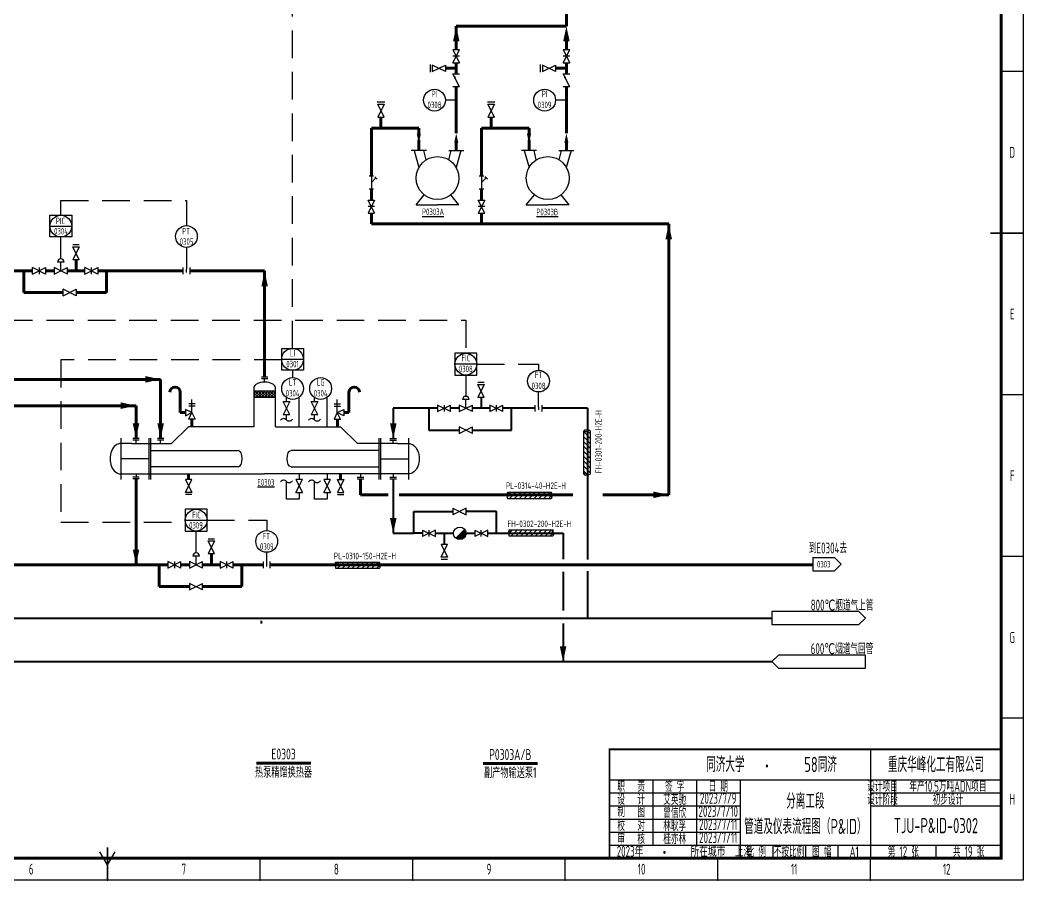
# Model space of a CAD drawing. Header units: millimetres. Extents: x 453 to 7190, y 523 to 4294.
# Drawn here: x 2565 to 3026.1, y 1316.8 to 1712 of the extents above; entities that cross this region are included whole.
import ezdxf

# ---------------------------------------------------------------- set-up
doc = ezdxf.new("R2010")
doc.units = ezdxf.units.MM
doc.linetypes.add('DASHED', pattern=[19.05, 12.7, -6.35])
for name, color, linetype, lineweight in [('01-主物流线-粗实线', 134, 'Continuous', 80), ('03-设备外轮廓线-细实线', 7, 'Continuous', 25), ('04-设备内部件-细实线', 170, 'Continuous', 25), ('05-图框与标题栏', 7, 'Continuous', 25), ('06-公用工程-中、低压蒸汽与凝水回管', 14, 'Continuous', 40), ('06-箭头', 7, 'Continuous', 25), ('09-文本', 7, 'Continuous', 25), ('10-流股接续标志', 7, 'Continuous', 25), ('11-文本', 7, 'Continuous', 25), ('11-管道组合号', 50, 'Continuous', 15), ('12-仪表', 190, 'Continuous', 25), ('12-信号线', 226, 'DASHED', 25), ('12-设备位号线', 7, 'Continuous', 80), ('14-箭头', 7, 'Continuous', 25), ('15-仪表', 190, 'Continuous', 25), ('16-其他', 7, 'Continuous', 25), ('16-阀门与管件', 102, 'Continuous', 25)]:
    doc.layers.add(name, color=color, linetype=linetype, lineweight=lineweight)
doc.layers.add('TITLE', color=7, linetype='Continuous')
doc.styles.add('3-gbcbig', font='gbenor.shx', dxfattribs={"width": 0.7, "height": 3, "bigfont": 'gbcbig.shx'})
doc.styles.add('5-gbcbig', font='gbenor.shx', dxfattribs={"width": 0.7, "height": 5, "bigfont": 'gbcbig.shx'})
doc.styles.add('7-gbcbig', font='gbenor.shx', dxfattribs={"width": 0.7, "height": 7, "bigfont": 'gbcbig.shx'})
doc.styles.get("Standard").update_dxf_attribs({"font": 'arial.ttf'})
doc.styles.add('头号烷家', font='gbenor.shx', dxfattribs={"width": 0.75, "height": 3, "bigfont": 'gbcbig.shx'})

# ---------------------------------------------------------------- blocks, each defined once
blk = doc.blocks.new('管道组合号')
at = {"layer": '11-管道组合号', "style": '头号烷家', "width": 0.75}
blk.add_attdef('管道组合号', (-4.3, 3.13), '', height=3, dxfattribs=at)

msp = doc.modelspace()

# ---------------------------------------------------------------- hatches: boundary and pattern name
at = {"layer": '04-设备内部件-细实线'}
h = msp.add_hatch(dxfattribs=at)
h.set_pattern_fill('ANSI37', color=256, scale=0.300018)
h.set_pattern_definition([(45, (2475.1453, 780.3466), (-0.6735603, 0.6735603), []), (135, (2475.1453, 780.3466), (-0.6735603, -0.6735603), [])])
h.paths.add_polyline_path([(2682.27, 1541.66), (2672.37, 1541.66), (2672.37, 1538.66), (2682.27, 1538.66)])
at = {"layer": '16-阀门与管件'}
msp.add_hatch(color=3, dxfattribs=at).paths.add_polyline_path([(2764.92, 1474.31, 0.197694), (2766.95, 1473.48, 0.669876), (2768.98, 1478.4)])

# ---------------------------------------------------------------- linework, layer by layer
for p, q in [((2751.61, 1652.15), (2744.68, 1652.15)), ((2745.96, 1652.13), (2748.21, 1644.39)), ((2751.48, 1647.8), (2750.47, 1652.13)), ((2761.86, 1652.15), (2768.79, 1652.15)), ((2761.99, 1647.8), (2763, 1652.13)), ((2767.51, 1652.13), (2765.26, 1644.39)), ((2802.22, 1652.15), (2795.28, 1652.15)), ((2796.57, 1652.13), (2798.82, 1644.39)), ((2802.09, 1647.8), (2801.08, 1652.13)), ((2812.47, 1652.15), (2819.4, 1652.15)), ((2812.59, 1647.8), (2813.61, 1652.13)), ((2818.11, 1652.13), (2815.87, 1644.39))]:
    msp.add_line(p, q)
for points in [[(2629.56, 1547.04, 0, 3, 0), (2622.56, 1547.04, 3, 3, 0)], [(2618.25, 1534.97, 0, 3, 0), (2611.25, 1534.97, 3, 3, 0)]]:
    msp.add_lwpolyline(points, format="xyseb")
at = {"layer": '01-主物流线-粗实线'}
for p, q in [((2815.93, 1709.24), (2815.99, 1724.99)), ((2765.33, 1698.38), (2765.33, 1709.24)), ((2765.33, 1709.24), (2815.93, 1709.24)), ((2815.93, 1698.38), (2815.93, 1702.24)), ((2765.33, 1687.38), (2765.33, 1692.38)), ((2815.93, 1687.38), (2815.93, 1692.38)), ((2765.33, 1689.88), (2760.33, 1689.88)), ((2815.93, 1689.88), (2810.93, 1689.88)), ((2765.33, 1660.02), (2765.33, 1681.38)), ((2815.93, 1660.02), (2815.93, 1681.38)), ((2730.75, 1667.38), (2730.75, 1662.38)), ((2781.35, 1667.38), (2781.35, 1662.38)), ((2726.33, 1640.39), (2726.33, 1662.38)), ((2726.33, 1662.38), (2748.14, 1662.38)), ((2748.14, 1662.38), (2748.14, 1659.83)), ((2776.93, 1640.39), (2776.93, 1662.38)), ((2776.93, 1662.38), (2798.75, 1662.38)), ((2798.75, 1662.38), (2798.75, 1659.83)), ((2748.14, 1652.15), (2748.14, 1657.03)), ((2765.33, 1652.15), (2765.33, 1657.03)), ((2798.75, 1652.15), (2798.75, 1657.03)), ((2815.93, 1652.15), (2815.93, 1657.03)), ((2726.33, 1629.39), (2726.33, 1634.39)), ((2776.93, 1629.39), (2776.93, 1634.39)), ((2726.33, 1623.39), (2726.33, 1618.39)), ((2776.93, 1623.39), (2776.93, 1618.39)), ((2862.92, 1618.39), (2726.33, 1618.39)), ((2862.92, 1494.04), (2862.92, 1618.39)), ((2590.71, 1596.92), (2590.71, 1601.92)), ((2541.57, 1596.92), (2566.71, 1596.92)), ((2566.71, 1596.92), (2566.71, 1586.92)), ((2570.71, 1596.92), (2566.71, 1596.92)), ((2576.71, 1596.92), (2580.71, 1596.92)), ((2586.71, 1596.92), (2594.71, 1596.92)), ((2600.71, 1596.92), (2604.71, 1596.92)), ((2604.71, 1596.92), (2604.71, 1586.92)), ((2639.9, 1596.92), (2604.71, 1596.92)), ((2677.32, 1596.92), (2642.9, 1596.92)), ((2677.32, 1596.92), (2677.32, 1548.04)), ((2566.71, 1586.92), (2584.71, 1586.92)), ((2604.71, 1586.92), (2590.71, 1586.92)), ((2478.57, 1547.04), (2629.56, 1547.04)), ((2629.56, 1547.04), (2629.56, 1519.86)), ((2638.58, 1531.81), (2638.58, 1541.11)), ((2716.07, 1531.81), (2716.07, 1541.11)), ((2618.25, 1534.97), (2483.26, 1534.97)), ((2618.25, 1519.86), (2618.25, 1534.97)), ((2640.95, 1531.81), (2638.58, 1531.81)), ((2713.7, 1531.81), (2716.07, 1531.81)), ((2643.9, 1525.31), (2643.9, 1528.76)), ((2710.75, 1525.31), (2710.75, 1528.76)), ((2642.42, 1503.61), (2642.42, 1501.11)), ((2712.23, 1503.61), (2712.23, 1501.11)), ((2618.25, 1501.36), (2618.25, 1461.89)), ((2721.34, 1501.36), (2721.34, 1494.04)), ((2721.34, 1494.04), (2734.06, 1494.04)), ((2739.16, 1494.04), (2818.87, 1494.04)), ((2832.6, 1494.04), (2862.92, 1494.04)), ((2652.85, 1461.89), (2652.85, 1466.89)), ((2518.91, 1461.89), (2632.85, 1461.89)), ((2628.85, 1461.89), (2628.85, 1451.89)), ((2642.85, 1461.89), (2638.85, 1461.89)), ((2656.85, 1461.89), (2648.85, 1461.89)), ((2662.85, 1461.89), (2676.76, 1461.89)), ((2666.85, 1461.89), (2666.85, 1451.89)), ((2679.76, 1461.89), (2928.93, 1461.89)), ((2628.85, 1451.89), (2642.85, 1451.89)), ((2666.85, 1451.89), (2648.85, 1451.89))]:
    msp.add_line(p, q, dxfattribs=at)
for centre in [(2636.18, 1541.11), (2718.47, 1541.11)]:
    msp.add_arc(centre, 2.4, 0, 180, dxfattribs=at)
at = {"layer": '03-设备外轮廓线-细实线'}
for p, q in [((2746.89, 1627.18), (2750.59, 1631.79)), ((2766.58, 1627.18), (2762.88, 1631.79)), ((2797.5, 1627.18), (2801.2, 1631.79)), ((2817.18, 1627.18), (2813.49, 1631.79)), ((2746.89, 1627.18), (2756.74, 1627.18)), ((2766.58, 1627.18), (2756.74, 1627.18)), ((2797.5, 1627.18), (2807.34, 1627.18)), ((2817.18, 1627.18), (2807.34, 1627.18)), ((2678.82, 1548.04), (2675.82, 1548.04)), ((2678.82, 1547.29), (2675.82, 1547.29)), ((2677.32, 1545.79), (2677.32, 1547.29)), ((2672.37, 1543.31), (2672.37, 1525.31)), ((2682.27, 1525.31), (2682.27, 1543.31)), ((2634.62, 1517.61), (2642.42, 1525.31)), ((2672.37, 1525.31), (2642.37, 1525.31)), ((2682.27, 1525.31), (2712.28, 1525.31)), ((2720.03, 1517.61), (2712.23, 1525.31)), ((2611.31, 1520.05), (2611.31, 1501.12)), ((2616.31, 1517.61), (2611.31, 1517.61)), ((2616.31, 1517.61), (2634.62, 1517.61)), ((2619.75, 1519.86), (2616.75, 1519.86)), ((2619.75, 1519.11), (2616.75, 1519.11)), ((2618.25, 1517.61), (2618.25, 1519.11)), ((2624.1, 1520.05), (2624.1, 1501.12)), ((2624.91, 1520.05), (2624.91, 1501.12)), ((2631.06, 1519.86), (2628.06, 1519.86)), ((2631.06, 1519.11), (2628.06, 1519.11)), ((2629.56, 1517.61), (2629.56, 1519.11)), ((2738.34, 1517.61), (2720.03, 1517.61)), ((2729.74, 1520.05), (2729.74, 1501.12)), ((2730.55, 1520.05), (2730.55, 1501.12)), ((2734.9, 1519.86), (2737.9, 1519.86)), ((2734.9, 1519.11), (2737.9, 1519.11)), ((2736.4, 1517.61), (2736.4, 1519.11)), ((2738.34, 1517.61), (2743.34, 1517.61)), ((2743.34, 1520.05), (2743.34, 1501.12)), ((2611.31, 1503.61), (2677.33, 1503.61)), ((2618.25, 1503.61), (2618.25, 1502.11)), ((2743.34, 1503.61), (2677.33, 1503.61)), ((2721.34, 1503.61), (2721.34, 1502.11)), ((2736.4, 1503.61), (2736.4, 1502.11)), ((2619.75, 1502.11), (2616.75, 1502.11)), ((2619.75, 1501.36), (2616.75, 1501.36)), ((2719.84, 1502.11), (2722.84, 1502.11)), ((2719.84, 1501.36), (2722.84, 1501.36)), ((2734.9, 1502.11), (2737.9, 1502.11)), ((2734.9, 1501.36), (2737.9, 1501.36))]:
    msp.add_line(p, q, dxfattribs=at)
for centre in [(2756.74, 1639.48), (2807.34, 1639.48)]:
    msp.add_circle(centre, 9.84, dxfattribs=at)
for centre, major_axis, ratio, start_param, end_param in [((2677.32, 1543.31), (-4.95, 0), 0.5, 3.141593, 6.283185), ((2611.31, 1510.61), (0, 7), 0.714286, 0, 3.141593)]:
    msp.add_ellipse(centre, major_axis=major_axis, ratio=ratio, start_param=start_param, end_param=end_param, dxfattribs=at)
at = {"layer": '03-设备外轮廓线-细实线', "extrusion": (0, 0, -1)}
msp.add_ellipse((2743.34, 1510.61), major_axis=(0, 7), ratio=0.714286, start_param=0, end_param=3.141593, dxfattribs=at)
at = {"layer": '04-设备内部件-细实线'}
for p, q in [((2682.27, 1541.66), (2672.37, 1541.66)), ((2682.27, 1538.66), (2672.37, 1538.66)), ((2624.91, 1514.36), (2665.16, 1514.36)), ((2729.74, 1514.36), (2689.49, 1514.36)), ((2624.1, 1510.61), (2611.31, 1510.61)), ((2730.55, 1510.61), (2743.34, 1510.61)), ((2665.16, 1506.86), (2624.91, 1506.86)), ((2689.49, 1506.86), (2729.74, 1506.86))]:
    msp.add_line(p, q, dxfattribs=at)
msp.add_ellipse((2665.16, 1510.61), major_axis=(0, 3.75), ratio=0.5, start_param=3.141593, end_param=6.283185, dxfattribs=at)
at = {"layer": '04-设备内部件-细实线', "extrusion": (0, 0, -1)}
msp.add_ellipse((2689.49, 1510.61), major_axis=(0, 3.75), ratio=0.5, start_param=3.141593, end_param=6.283185, dxfattribs=at)
at = {"layer": '05-图框与标题栏'}
for p, q in [((3025.67, 1688.41), (3015.67, 1688.41)), ((3025.67, 1539.91), (3015.67, 1539.91)), ((3025.67, 1465.66), (3015.67, 1465.66)), ((3025.67, 1391.41), (3015.67, 1391.41)), ((2955.67, 1377.16), (2955.67, 1327.16)), ((2835.67, 1363.16), (3015.67, 1363.16)), ((2855.67, 1363.16), (2855.67, 1333.16)), ((2875.67, 1363.16), (2875.67, 1333.16)), ((2895.67, 1363.16), (2895.67, 1327.16)), ((2966.67, 1363.16), (2966.67, 1351.16)), ((2835.67, 1357.16), (2895.67, 1357.16)), ((2955.67, 1357.16), (3015.67, 1357.16)), ((2835.67, 1351.16), (2895.67, 1351.16)), ((2955.67, 1351.16), (3015.67, 1351.16)), ((2835.67, 1345.16), (2895.67, 1345.16)), ((2835.67, 1339.16), (2895.67, 1339.16)), ((2835.67, 1333.16), (3015.67, 1333.16)), ((2910.67, 1333.16), (2910.67, 1327.16)), ((2925.67, 1333.16), (2925.67, 1327.16)), ((2940.67, 1333.16), (2940.67, 1327.16)), ((2985.67, 1333.16), (2985.67, 1327.16)), ((2605.17, 1324.16), (2601.7, 1330.16)), ((2605.17, 1324.16), (2608.63, 1330.16)), ((2675.25, 1317.16), (2675.25, 1327.16)), ((2745.33, 1317.16), (2745.33, 1327.16)), ((2815.42, 1317.16), (2815.42, 1327.16)), ((2885.5, 1317.16), (2885.5, 1327.16)), ((2955.58, 1317.16), (2955.58, 1327.16))]:
    msp.add_line(p, q, dxfattribs=at)
at = {"layer": '05-图框与标题栏', "const_width": 1.4}
msp.add_lwpolyline([(2209.67, 1901.16), (2209.67, 1327.16), (3015.67, 1327.16), (3015.67, 1901.16)], close=True, dxfattribs=at)
at = {"layer": '05-图框与标题栏', "const_width": 0.8}
for points in [[(3025.67, 1614.16), (3010.67, 1614.16)], [(3015.67, 1377.16), (2835.67, 1377.16), (2835.67, 1327.16)], [(2605.17, 1317.16), (2605.17, 1332.16)]]:
    msp.add_lwpolyline(points, dxfattribs=at)
at = {"layer": '05-图框与标题栏'}
for p in [(3025.67, 1688.41), (3025.67, 1614.16), (3025.67, 1539.91), (3025.67, 1465.66), (3025.67, 1391.41), (2605.17, 1317.16), (2675.25, 1317.16), (2745.33, 1317.16), (2815.42, 1317.16), (2885.5, 1317.16), (2955.58, 1317.16)]:
    msp.add_point(p, dxfattribs=at)
at = {"layer": '06-公用工程-中、低压蒸汽与凝水回管'}
for p, q in [((2776.72, 1538.75), (2776.72, 1533.75)), ((2752.72, 1533.75), (2736.4, 1533.75)), ((2736.4, 1533.75), (2736.4, 1519.86)), ((2756.72, 1533.75), (2752.72, 1533.75)), ((2752.72, 1533.75), (2752.72, 1523.75)), ((2766.72, 1533.75), (2762.72, 1533.75)), ((2780.72, 1533.75), (2772.72, 1533.75)), ((2801.63, 1533.75), (2786.72, 1533.75)), ((2790.72, 1523.75), (2790.72, 1533.75)), ((2825.56, 1533.75), (2804.63, 1533.75)), ((2825.56, 1533.75), (2825.56, 1464.36)), ((2752.72, 1523.75), (2766.72, 1523.75)), ((2772.72, 1523.75), (2790.72, 1523.75)), ((2736.4, 1501.36), (2736.4, 1476.36)), ((2745.83, 1476.36), (2745.83, 1486.36)), ((2745.83, 1486.36), (2763.83, 1486.36)), ((2783.83, 1486.36), (2769.83, 1486.36)), ((2783.83, 1476.36), (2783.83, 1486.36)), ((2736.4, 1476.36), (2745.83, 1476.36)), ((2749.83, 1476.36), (2745.83, 1476.36)), ((2755.83, 1476.36), (2764.07, 1476.36)), ((2759.83, 1476.36), (2759.83, 1471.36)), ((2769.83, 1476.36), (2773.83, 1476.36)), ((2779.83, 1476.36), (2783.83, 1476.36)), ((2783.83, 1476.36), (2814.4, 1476.36)), ((2814.4, 1476.36), (2814.4, 1464.55)), ((2814.4, 1458.61), (2814.4, 1440.87)), ((2825.56, 1458.92), (2825.56, 1437.47)), ((2309.91, 1437.47), (2910.31, 1437.47)), ((2675.77, 1436.11), (2675.77, 1434.97)), ((2814.4, 1434.97), (2814.4, 1417.47)), ((2309.91, 1417.47), (2910.31, 1417.47))]:
    msp.add_line(p, q, dxfattribs=at)
at = {"layer": '06-箭头'}
for points in [[(2748.14, 1655.37, 0, 1.91, 0), (2748.14, 1659.83, 1.91, 1.91, 0)], [(2765.33, 1660.02, 0, 1.91, 0), (2765.33, 1655.55, 1.91, 1.91, 0)], [(2798.75, 1655.37, 0, 1.91, 0), (2798.75, 1659.83, 1.91, 1.91, 0)], [(2815.93, 1660.02, 0, 1.91, 0), (2815.93, 1655.55, 1.91, 1.91, 0)]]:
    msp.add_lwpolyline(points, format="xyseb", dxfattribs=at)
at = {"layer": '10-流股接续标志'}
for p, q in [((2929.12, 1465.25), (2929.12, 1459.25)), ((2929.12, 1465.18), (2939.12, 1465.18)), ((2942.12, 1462.18), (2939.12, 1465.18)), ((2942.12, 1462.18), (2939.12, 1459.18)), ((2929.12, 1459.18), (2939.12, 1459.18)), ((2950.31, 1440.47), (2910.31, 1440.47)), ((2910.31, 1440.47), (2910.31, 1434.47)), ((2953.31, 1437.47), (2950.31, 1440.47)), ((2910.31, 1434.47), (2950.31, 1434.47)), ((2950.31, 1434.47), (2953.31, 1437.47)), ((2913.31, 1420.47), (2910.31, 1417.47)), ((2953.31, 1420.47), (2913.31, 1420.47)), ((2953.31, 1414.47), (2953.31, 1420.47)), ((2910.31, 1417.47), (2913.31, 1414.47)), ((2913.31, 1414.47), (2953.31, 1414.47))]:
    msp.add_line(p, q, dxfattribs=at)
at = {"layer": '11-文本'}
for p, q in [((2823.88, 1503.47), (2823.88, 1523.47)), ((2826.88, 1519.9), (2823.88, 1522.9)), ((2826.88, 1522.15), (2825.59, 1523.43)), ((2826.88, 1523.47), (2826.88, 1503.47)), ((2826.88, 1517.66), (2823.88, 1520.66)), ((2826.88, 1515.41), (2823.88, 1518.41)), ((2826.88, 1513.17), (2823.88, 1516.17)), ((2826.88, 1510.92), (2823.88, 1513.92)), ((2826.88, 1508.68), (2823.88, 1511.68)), ((2826.88, 1506.43), (2823.88, 1509.43)), ((2826.88, 1504.19), (2823.88, 1507.19)), ((2824.98, 1503.85), (2823.88, 1504.94)), ((2788.95, 1495.22), (2808.95, 1495.22)), ((2789.33, 1494.12), (2790.43, 1495.22)), ((2789.67, 1492.22), (2792.67, 1495.22)), ((2791.92, 1492.22), (2794.92, 1495.22)), ((2794.16, 1492.22), (2797.16, 1495.22)), ((2796.41, 1492.22), (2799.41, 1495.22)), ((2798.65, 1492.22), (2801.65, 1495.22)), ((2800.9, 1492.22), (2803.9, 1495.22)), ((2803.14, 1492.22), (2806.14, 1495.22)), ((2805.39, 1492.22), (2808.39, 1495.22)), ((2808.95, 1492.22), (2788.95, 1492.22)), ((2807.63, 1492.22), (2808.91, 1493.5)), ((2789.68, 1477.98), (2809.68, 1477.98)), ((2790.06, 1476.88), (2791.16, 1477.98)), ((2790.4, 1474.98), (2793.4, 1477.98)), ((2792.65, 1474.98), (2795.65, 1477.98)), ((2794.89, 1474.98), (2797.89, 1477.98)), ((2797.14, 1474.98), (2800.14, 1477.98)), ((2799.38, 1474.98), (2802.38, 1477.98)), ((2801.63, 1474.98), (2804.63, 1477.98)), ((2803.87, 1474.98), (2806.87, 1477.98)), ((2806.12, 1474.98), (2809.12, 1477.98)), ((2808.36, 1474.98), (2809.64, 1476.26)), ((2809.68, 1474.98), (2789.68, 1474.98)), ((2709.97, 1463.17), (2729.97, 1463.17)), ((2710.35, 1462.07), (2711.44, 1463.17)), ((2710.69, 1460.17), (2713.69, 1463.17)), ((2712.93, 1460.17), (2715.93, 1463.17)), ((2715.18, 1460.17), (2718.18, 1463.17)), ((2717.43, 1460.17), (2720.43, 1463.17)), ((2719.67, 1460.17), (2722.67, 1463.17)), ((2721.92, 1460.17), (2724.92, 1463.17)), ((2724.16, 1460.17), (2727.16, 1463.17)), ((2726.41, 1460.17), (2729.41, 1463.17)), ((2729.97, 1460.17), (2709.97, 1460.17)), ((2728.65, 1460.17), (2729.93, 1461.45))]:
    msp.add_line(p, q, dxfattribs=at)
for centre, radius, start, end in [((2824.71, 1522.37), 1.37, 49.9929, 127.2624), ((2824.85, 1504.61), 1.5, 229.5631, 305.9037), ((2790.09, 1494.25), 1.5, 139.5631, 215.9037), ((2807.86, 1494.39), 1.37, 319.9929, 37.2624), ((2790.82, 1477), 1.5, 139.5631, 215.9037), ((2808.58, 1477.14), 1.37, 319.9929, 37.2624), ((2711.11, 1462.2), 1.5, 139.5631, 215.9037), ((2728.87, 1462.34), 1.37, 319.9929, 37.2624)]:
    msp.add_arc(centre, radius, start, end, dxfattribs=at)
for points in [[(2823.88, 1523.47), (2824.36, 1523.11), (2825.27, 1522.95), (2825.99, 1523.93), (2826.7, 1523.64), (2826.88, 1523.47)], [(2808.95, 1495.22), (2808.6, 1494.74), (2808.43, 1493.83), (2809.41, 1493.11), (2809.12, 1492.4), (2808.95, 1492.22)], [(2809.68, 1477.98), (2809.33, 1477.5), (2809.16, 1476.58), (2810.14, 1475.86), (2809.85, 1475.16), (2809.68, 1474.98)], [(2729.97, 1463.17), (2729.61, 1462.69), (2729.45, 1461.78), (2730.43, 1461.05), (2730.14, 1460.35), (2729.97, 1460.17)]]:
    msp.add_open_spline(points, degree=3, knots=[0, 0, 0, 0, 1.367527, 2.619727, 3.553416, 3.553416, 3.553416, 3.553416], dxfattribs=at)
for points in [[(2823.88, 1503.47), (2825.03, 1503.83), (2825.97, 1503.29), (2826.88, 1503.47)], [(2788.95, 1495.22), (2789.31, 1494.07), (2788.77, 1493.13), (2788.95, 1492.22)], [(2789.68, 1477.98), (2790.04, 1476.82), (2789.5, 1475.89), (2789.68, 1474.98)], [(2709.97, 1463.17), (2710.33, 1462.02), (2709.79, 1461.08), (2709.97, 1460.17)]]:
    msp.add_spline(points, degree=3, dxfattribs=at)
at = {"layer": '12-仪表'}
msp.add_line((2769.72, 1549.02), (2769.72, 1539.25), dxfattribs=at)
at = {"layer": '12-信号线'}
for p, q in [((2690.16, 1561.24), (2690.16, 1745.1)), ((2583.71, 1622.42), (2583.71, 1629.19)), ((2583.71, 1629.19), (2641.4, 1629.19)), ((2641.4, 1629.19), (2641.4, 1617.67)), ((2462.76, 1574.24), (2769.72, 1574.24)), ((2769.72, 1574.24), (2769.72, 1559.02)), ((2685.16, 1556.08), (2583.78, 1556.08)), ((2583.78, 1556.08), (2583.78, 1481.54)), ((2774.72, 1554.02), (2803.13, 1554.02)), ((2803.13, 1554.02), (2803.13, 1551.25)), ((2583.78, 1481.54), (2640.93, 1481.54)), ((2650.85, 1482.39), (2678.26, 1482.39)), ((2678.26, 1482.39), (2678.26, 1477.64))]:
    msp.add_line(p, q, dxfattribs=at)
at = {"layer": '12-设备位号线'}
for p, q in [((2698.51, 1370.85), (2673.51, 1370.85)), ((2802.64, 1370.64), (2777.64, 1370.64))]:
    msp.add_line(p, q, dxfattribs=at)
at = {"layer": '14-箭头'}
for points in [[(2765.33, 1709.24, 0, 3, 0), (2765.33, 1702.24, 3, 3, 0)], [(2815.93, 1709.24, 0, 3, 0), (2815.93, 1702.24, 3, 3, 0)], [(2862.92, 1618.36, 0, 3, 0), (2862.92, 1611.36, 3, 3, 0)], [(2677.32, 1596.7, 0, 3, 0), (2677.32, 1589.7, 3, 3, 0)], [(2618.25, 1519.86, 0, 3, 0), (2618.25, 1526.86, 3, 3, 0)], [(2629.56, 1519.86, 0, 3, 0), (2629.56, 1526.86, 3, 3, 0)], [(2736.4, 1519.86, 0, 3, 0), (2736.4, 1526.86, 3, 3, 0)], [(2862.84, 1494.04, 0, 3, 0), (2855.84, 1494.04, 3, 3, 0)], [(2736.4, 1476.36, 0, 3, 0), (2736.4, 1483.36, 3, 3, 0)], [(2618.25, 1461.89, 0, 3, 0), (2618.25, 1468.89, 3, 3, 0)], [(2814.4, 1417.47, 0, 3, 0), (2814.4, 1424.47, 3, 3, 0)]]:
    msp.add_lwpolyline(points, format="xyseb", dxfattribs=at)
at = {"layer": '15-仪表'}
for p, q in [((2765.33, 1675.25), (2760.33, 1675.25)), ((2815.93, 1675.25), (2810.93, 1675.25)), ((2578.71, 1617.42), (2578.71, 1622.42)), ((2578.71, 1622.42), (2588.71, 1622.42)), ((2588.71, 1622.42), (2588.71, 1612.42)), ((2578.71, 1612.42), (2578.71, 1617.42)), ((2578.71, 1617.42), (2588.71, 1617.42)), ((2588.71, 1612.42), (2578.71, 1612.42)), ((2583.71, 1602.42), (2583.71, 1612.42)), ((2641.4, 1607.67), (2641.4, 1597.67)), ((2685.16, 1551.24), (2685.16, 1561.24)), ((2685.16, 1561.24), (2695.16, 1561.24)), ((2695.16, 1561.24), (2695.16, 1551.24)), ((2774.72, 1559.02), (2764.72, 1559.02)), ((2764.72, 1559.02), (2764.72, 1549.02)), ((2774.72, 1554.02), (2774.72, 1559.02)), ((2695.16, 1556.24), (2685.16, 1556.24)), ((2774.72, 1554.02), (2764.72, 1554.02)), ((2774.72, 1549.02), (2774.72, 1554.02)), ((2695.16, 1551.24), (2685.16, 1551.24)), ((2690.16, 1551.24), (2690.16, 1547.85)), ((2764.72, 1549.02), (2774.72, 1549.02)), ((2803.13, 1534.5), (2803.13, 1541.25)), ((2687.36, 1536.83), (2687.36, 1538.71)), ((2693.2, 1525.31), (2693.2, 1538.87)), ((2700.24, 1536.83), (2700.24, 1538.71)), ((2706.08, 1525.31), (2706.08, 1538.87)), ((2687.36, 1528.42), (2687.36, 1530.83)), ((2700.24, 1528.42), (2700.24, 1530.83)), ((2693.2, 1503.61), (2693.2, 1501.09)), ((2706.08, 1503.61), (2706.08, 1501.09)), ((2687.36, 1492.01), (2687.36, 1500.14)), ((2700.24, 1492.01), (2700.24, 1500.14)), ((2693.2, 1495.09), (2693.2, 1492.01)), ((2706.08, 1495.09), (2706.08, 1492.01)), ((2693.2, 1492.01), (2687.36, 1492.01)), ((2706.08, 1492.01), (2700.24, 1492.01)), ((2650.85, 1487.39), (2640.85, 1487.39)), ((2640.85, 1487.39), (2640.85, 1477.39)), ((2650.85, 1477.39), (2650.85, 1487.39)), ((2640.85, 1482.39), (2650.85, 1482.39)), ((2640.85, 1477.39), (2650.85, 1477.39)), ((2645.85, 1467.39), (2645.85, 1477.39)), ((2678.26, 1462.64), (2678.26, 1467.64))]:
    msp.add_line(p, q, dxfattribs=at)
for centre in [(2755.33, 1675.25), (2805.93, 1675.25), (2583.71, 1617.42), (2641.4, 1612.67), (2690.16, 1556.24), (2769.72, 1554.02), (2803.13, 1546.25), (2690.17, 1542.85), (2703.05, 1542.85), (2645.85, 1482.39), (2678.26, 1472.64)]:
    msp.add_circle(centre, 5, dxfattribs=at)
at = {"layer": '16-其他'}
for centre, start, end in [((2686.02, 1527.21), 42.0011, 142.0011), ((2688.59, 1529.74), 227.0011, 327.0011), ((2698.9, 1527.21), 42.0011, 142.0011), ((2701.47, 1529.74), 227.0011, 327.0011), ((2686.02, 1498.93), 42.0011, 142.0011), ((2688.59, 1501.46), 227.0011, 327.0011), ((2698.9, 1498.93), 42.0011, 142.0011), ((2701.47, 1501.46), 227.0011, 327.0011)]:
    msp.add_arc(centre, 1.81, start, end, dxfattribs=at)
at = {"layer": '16-阀门与管件'}
for p, q in [((2763.83, 1692.38), (2766.83, 1698.38)), ((2766.83, 1698.38), (2763.83, 1698.38)), ((2763.83, 1698.38), (2766.83, 1692.38)), ((2814.43, 1692.38), (2817.43, 1698.38)), ((2817.43, 1698.38), (2814.43, 1698.38)), ((2814.43, 1698.38), (2817.43, 1692.38)), ((2766.83, 1695.38), (2763.83, 1695.38)), ((2763.83, 1692.38), (2766.83, 1692.38)), ((2817.43, 1695.38), (2814.43, 1695.38)), ((2814.43, 1692.38), (2817.43, 1692.38)), ((2753.33, 1691.64), (2753.33, 1688.17)), ((2760.33, 1688.38), (2754.33, 1691.38)), ((2754.33, 1691.38), (2754.33, 1688.38)), ((2754.33, 1688.38), (2760.33, 1691.38)), ((2760.33, 1691.38), (2760.33, 1688.38)), ((2803.93, 1691.64), (2803.93, 1688.17)), ((2810.93, 1688.38), (2804.93, 1691.38)), ((2804.93, 1691.38), (2804.93, 1688.38)), ((2804.93, 1688.38), (2810.93, 1691.38)), ((2810.93, 1691.38), (2810.93, 1688.38)), ((2766.83, 1681.38), (2763.83, 1687.38)), ((2763.83, 1687.38), (2766.83, 1687.38)), ((2817.43, 1681.38), (2814.43, 1687.38)), ((2814.43, 1687.38), (2817.43, 1687.38)), ((2766.83, 1681.38), (2763.83, 1681.38)), ((2817.43, 1681.38), (2814.43, 1681.38)), ((2732.51, 1674.38), (2729.04, 1674.38)), ((2783.11, 1674.38), (2779.65, 1674.38)), ((2732.25, 1667.38), (2729.25, 1673.38)), ((2729.25, 1673.38), (2732.25, 1673.38)), ((2732.25, 1673.38), (2729.25, 1667.38)), ((2782.85, 1667.38), (2779.85, 1673.38)), ((2779.85, 1673.38), (2782.85, 1673.38)), ((2782.85, 1673.38), (2779.85, 1667.38)), ((2729.25, 1667.38), (2732.25, 1667.38)), ((2779.85, 1667.38), (2782.85, 1667.38)), ((2727.38, 1640.39), (2725.28, 1640.39)), ((2726.33, 1640.39), (2726.33, 1634.39)), ((2726.33, 1637.39), (2728.45, 1639.51)), ((2729.04, 1638.91), (2727.86, 1640.1)), ((2777.98, 1640.39), (2775.88, 1640.39)), ((2776.93, 1640.39), (2776.93, 1634.39)), ((2776.93, 1637.39), (2779.06, 1639.51)), ((2779.65, 1638.91), (2778.46, 1640.1)), ((2727.38, 1634.39), (2725.28, 1634.39)), ((2777.98, 1634.39), (2775.88, 1634.39)), ((2724.83, 1629.39), (2727.83, 1629.39)), ((2727.83, 1629.39), (2724.83, 1623.39)), ((2727.83, 1623.39), (2724.83, 1629.39)), ((2775.43, 1629.39), (2778.43, 1629.39)), ((2778.43, 1629.39), (2775.43, 1623.39)), ((2778.43, 1623.39), (2775.43, 1629.39)), ((2727.83, 1626.39), (2724.83, 1626.39)), ((2724.83, 1623.39), (2727.83, 1623.39)), ((2778.43, 1626.39), (2775.43, 1626.39)), ((2775.43, 1623.39), (2778.43, 1623.39)), ((2589.21, 1608.92), (2592.21, 1608.92)), ((2589.21, 1607.92), (2592.21, 1607.92)), ((2592.21, 1607.92), (2589.21, 1601.92)), ((2592.21, 1601.92), (2589.21, 1607.92)), ((2585.21, 1600.92), (2582.21, 1600.92)), ((2583.71, 1596.92), (2583.71, 1600.92)), ((2592.21, 1601.92), (2589.21, 1601.92)), ((2570.71, 1595.42), (2570.71, 1598.42)), ((2570.71, 1595.42), (2576.71, 1598.42)), ((2576.71, 1595.42), (2570.71, 1598.42)), ((2573.71, 1598.42), (2573.71, 1595.42)), ((2576.71, 1598.42), (2576.71, 1595.42)), ((2580.71, 1598.42), (2580.71, 1595.42)), ((2586.71, 1595.42), (2580.71, 1598.42)), ((2580.71, 1595.42), (2586.71, 1598.42)), ((2586.71, 1595.42), (2586.71, 1598.42)), ((2594.71, 1595.42), (2594.71, 1598.42)), ((2594.71, 1595.42), (2600.71, 1598.42)), ((2600.71, 1595.42), (2594.71, 1598.42)), ((2597.71, 1598.42), (2597.71, 1595.42)), ((2600.71, 1598.42), (2600.71, 1595.42)), ((2639.9, 1595.42), (2639.9, 1598.42)), ((2641.4, 1596.17), (2641.4, 1597.67)), ((2642.9, 1598.42), (2642.9, 1595.42)), ((2584.71, 1585.42), (2584.71, 1588.42)), ((2584.71, 1585.42), (2590.71, 1588.42)), ((2590.71, 1585.42), (2584.71, 1588.42)), ((2590.71, 1588.42), (2590.71, 1585.42)), ((2775.22, 1545.75), (2778.22, 1545.75)), ((2775.22, 1544.75), (2778.22, 1544.75)), ((2778.22, 1544.75), (2775.22, 1538.75)), ((2778.22, 1538.75), (2775.22, 1544.75)), ((2645.45, 1535.76), (2642.45, 1535.76)), ((2643.95, 1531.76), (2643.95, 1537.76)), ((2685.86, 1536.83), (2688.86, 1536.83)), ((2688.86, 1530.83), (2685.86, 1536.83)), ((2688.86, 1536.83), (2685.86, 1530.83)), ((2698.74, 1536.83), (2701.74, 1536.83)), ((2701.74, 1530.83), (2698.74, 1536.83)), ((2701.74, 1536.83), (2698.74, 1530.83)), ((2709.2, 1535.76), (2712.2, 1535.76)), ((2710.7, 1531.76), (2710.7, 1537.76)), ((2771.22, 1537.75), (2768.22, 1537.75)), ((2769.72, 1533.75), (2769.72, 1537.75)), ((2778.22, 1538.75), (2775.22, 1538.75)), ((2643.95, 1531.76), (2640.95, 1533.26)), ((2640.95, 1533.26), (2640.95, 1530.26)), ((2640.95, 1530.26), (2643.95, 1531.76)), ((2645.45, 1534.76), (2642.45, 1534.76)), ((2642.45, 1528.76), (2643.95, 1531.76)), ((2643.95, 1531.76), (2645.45, 1528.76)), ((2688.86, 1530.83), (2685.86, 1530.83)), ((2701.74, 1530.83), (2698.74, 1530.83)), ((2709.2, 1534.76), (2712.2, 1534.76)), ((2710.7, 1531.76), (2709.2, 1528.76)), ((2710.7, 1531.76), (2713.7, 1533.26)), ((2712.2, 1528.76), (2710.7, 1531.76)), ((2713.7, 1530.26), (2710.7, 1531.76)), ((2713.7, 1533.26), (2713.7, 1530.26)), ((2756.72, 1535.25), (2756.72, 1532.25)), ((2762.72, 1532.25), (2756.72, 1535.25)), ((2756.72, 1532.25), (2762.72, 1535.25)), ((2759.72, 1535.25), (2759.72, 1532.25)), ((2762.72, 1532.25), (2762.72, 1535.25)), ((2766.72, 1535.25), (2766.72, 1532.25)), ((2772.72, 1532.25), (2766.72, 1535.25)), ((2766.72, 1532.25), (2772.72, 1535.25)), ((2772.72, 1532.25), (2772.72, 1535.25)), ((2780.72, 1535.25), (2780.72, 1532.25)), ((2786.72, 1532.25), (2780.72, 1535.25)), ((2780.72, 1532.25), (2786.72, 1535.25)), ((2783.72, 1535.25), (2783.72, 1532.25)), ((2786.72, 1532.25), (2786.72, 1535.25)), ((2801.63, 1532.25), (2801.63, 1535.25)), ((2803.13, 1534.5), (2803.13, 1533)), ((2804.63, 1535.25), (2804.63, 1532.25)), ((2645.4, 1528.76), (2642.4, 1528.76)), ((2709.25, 1528.76), (2712.25, 1528.76)), ((2766.72, 1525.25), (2766.72, 1522.25)), ((2772.72, 1522.25), (2766.72, 1525.25)), ((2766.72, 1522.25), (2772.72, 1525.25)), ((2772.72, 1522.25), (2772.72, 1525.25)), ((2643.92, 1501.11), (2640.92, 1501.11)), ((2640.92, 1501.11), (2643.92, 1495.11)), ((2640.92, 1495.11), (2643.92, 1501.11)), ((2694.7, 1501.09), (2691.7, 1501.09)), ((2691.7, 1495.09), (2694.7, 1501.09)), ((2691.7, 1501.09), (2694.7, 1495.09)), ((2707.58, 1501.09), (2704.58, 1501.09)), ((2704.58, 1495.09), (2707.58, 1501.09)), ((2704.58, 1501.09), (2707.58, 1495.09)), ((2710.73, 1501.11), (2713.73, 1501.11)), ((2713.73, 1501.11), (2710.73, 1495.11)), ((2713.73, 1495.11), (2710.73, 1501.11)), ((2643.92, 1495.11), (2640.92, 1495.11)), ((2643.92, 1494.11), (2640.92, 1494.11)), ((2691.7, 1495.09), (2694.7, 1495.09)), ((2704.58, 1495.09), (2707.58, 1495.09)), ((2710.73, 1495.11), (2713.73, 1495.11)), ((2710.73, 1494.11), (2713.73, 1494.11)), ((2763.83, 1487.86), (2763.83, 1484.86)), ((2763.83, 1487.86), (2769.83, 1484.86)), ((2769.83, 1487.86), (2763.83, 1484.86)), ((2769.83, 1484.86), (2769.83, 1487.86)), ((2749.83, 1477.86), (2749.83, 1474.86)), ((2749.83, 1477.86), (2755.83, 1474.86)), ((2755.83, 1477.86), (2749.83, 1474.86)), ((2752.83, 1474.86), (2752.83, 1477.86)), ((2755.83, 1474.86), (2755.83, 1477.86)), ((2773.83, 1477.86), (2773.83, 1474.86)), ((2773.83, 1477.86), (2779.83, 1474.86)), ((2779.83, 1477.86), (2773.83, 1474.86)), ((2776.83, 1474.86), (2776.83, 1477.86)), ((2779.83, 1474.86), (2779.83, 1477.86)), ((2651.35, 1473.89), (2654.35, 1473.89)), ((2651.35, 1472.89), (2654.35, 1472.89)), ((2654.35, 1472.89), (2651.35, 1466.89)), ((2654.35, 1466.89), (2651.35, 1472.89)), ((2758.33, 1471.36), (2761.33, 1471.36)), ((2758.33, 1465.36), (2761.33, 1471.36)), ((2758.33, 1471.36), (2761.33, 1465.36)), ((2654.35, 1466.89), (2651.35, 1466.89)), ((2632.85, 1463.39), (2632.85, 1460.39)), ((2638.85, 1460.39), (2632.85, 1463.39)), ((2632.85, 1460.39), (2638.85, 1463.39)), ((2635.85, 1463.39), (2635.85, 1460.39)), ((2638.85, 1460.39), (2638.85, 1463.39)), ((2642.85, 1463.39), (2642.85, 1460.39)), ((2648.85, 1460.39), (2642.85, 1463.39)), ((2642.85, 1460.39), (2648.85, 1463.39)), ((2647.35, 1465.89), (2644.35, 1465.89)), ((2645.85, 1461.89), (2645.85, 1465.89)), ((2648.85, 1460.39), (2648.85, 1463.39)), ((2656.85, 1463.39), (2656.85, 1460.39)), ((2662.85, 1460.39), (2656.85, 1463.39)), ((2656.85, 1460.39), (2662.85, 1463.39)), ((2659.85, 1463.39), (2659.85, 1460.39)), ((2662.85, 1460.39), (2662.85, 1463.39)), ((2676.76, 1460.39), (2676.76, 1463.39)), ((2678.26, 1461.14), (2678.26, 1462.64)), ((2679.76, 1463.39), (2679.76, 1460.39)), ((2761.33, 1465.36), (2758.33, 1465.36)), ((2761.33, 1464.36), (2758.33, 1464.36)), ((2642.85, 1453.39), (2642.85, 1450.39)), ((2648.85, 1450.39), (2642.85, 1453.39)), ((2642.85, 1450.39), (2648.85, 1453.39)), ((2648.85, 1450.39), (2648.85, 1453.39))]:
    msp.add_line(p, q, dxfattribs=at)
at = {"layer": '16-阀门与管件', "color": 3}
for points in [[(2764.78, 1685.47, 1, 0, 0), (2763.83, 1687.38, 0, 0, 0)], [(2815.39, 1685.47, 1, 0, 0), (2814.43, 1687.38, 0, 0, 0)]]:
    msp.add_lwpolyline(points, format="xyseb", dxfattribs=at)
msp.add_circle((2766.95, 1476.36), 2.88, dxfattribs=at)
at = {"layer": '16-阀门与管件'}
for centre in [(2583.71, 1600.92), (2769.72, 1537.75), (2645.85, 1465.89)]:
    msp.add_arc(centre, 1.5, 0, 180, dxfattribs=at)
at = {"layer": 'TITLE'}
for p, q in [((3025.67, 1911.16), (3025.67, 1317.16)), ((3025.67, 1317.16), (2184.67, 1317.16))]:
    msp.add_line(p, q, dxfattribs=at)
msp.add_lwpolyline([(2184.67, 1911.16), (3025.67, 1911.16), (3025.67, 1317.16), (2184.67, 1317.16)], close=True, dxfattribs=at)

# ---------------------------------------------------------------- block references
at = {"layer": '11-管道组合号', "rotation": 90}
msp.add_blockref('管道组合号', (2835.3, 1508.25), dxfattribs=at).add_auto_attribs({'管道组合号': 'FH-0301-200-H2E-H'})
at = {"layer": '11-管道组合号'}
for p, values in [((2792.46, 1493.61), {'管道组合号': 'PL-0314-40-H2E-H'}), ((2793.16, 1476.1), {'管道组合号': 'FH-0302-200-H2E-H'}), ((2713.45, 1461.3), {'管道组合号': 'PL-0310-150-H2E-H'})]:
    msp.add_blockref('管道组合号', p, dxfattribs=at).add_auto_attribs(values)

# ---------------------------------------------------------------- texts
at = {"char_height": 3, "attachment_point": 5, "style": '3-gbcbig'}
for s, insert in [('{\\LP0303A}', (2754.65, 1623.99)), ('{\\LP0303B}', (2807.13, 1623.9)), ('{\\LE0303}', (2677.89, 1499.74))]:
    msp.add_mtext_dynamic_manual_height_columns(s, width=12.7249, gutter_width=35, heights=[12.14], dxfattribs=dict(at, insert=insert))
at = {"layer": '05-图框与标题栏', "attachment_point": 5}
for s, width, heights, insert, char_height, style in [('D', 10, [0], (3020.67, 1651.28), 5, '5-gbcbig'), ('E', 10, [0], (3020.67, 1577.03), 5, '5-gbcbig'), ('F', 10, [0], (3020.67, 1502.78), 5, '5-gbcbig'), ('G', 10, [0], (3020.67, 1428.53), 5, '5-gbcbig'), ('重庆华峰化工有限公司', 60, [0], (2985.67, 1370.16), 7, '7-gbcbig'), ('职   责', 20, [0], (2845.67, 1360.16), 5, '5-gbcbig'), ('签 字', 20, [0], (2865.67, 1360.16), 5, '5-gbcbig'), ('日 期', 20, [0], (2885.67, 1360.16), 5, '5-gbcbig'), ('设计项目', 15, [0], (2961.11, 1360.16), 5, '5-gbcbig'), ('设   计', 20, [0], (2845.67, 1354.16), 5, '5-gbcbig'), ('艾英驰', 20, [0], (2865.67, 1354.16), 5, '5-gbcbig'), ('2023/7/9', 20, [0], (2885.67, 1354.66), 5, '5-gbcbig'), ('设计阶段', 15, [0], (2961.11, 1354.16), 5, '5-gbcbig'), ('H', 10, [0], (3020.67, 1354.28), 5, '5-gbcbig'), ('制   图', 20, [0], (2845.67, 1348.52), 5, '5-gbcbig'), ('曾信欣', 20, [0], (2865.67, 1348.16), 5, '5-gbcbig'), ('2023/7/10', 20, [0], (2885.67, 1348.66), 5, '5-gbcbig'), ('校   对', 20, [0], (2845.67, 1342.16), 5, '5-gbcbig'), ('林耿孚', 20, [0], (2865.67, 1342.16), 5, '5-gbcbig'), ('2023/7/11', 20, [0], (2885.67, 1342.66), 5, '5-gbcbig'), ('TJU-P&ID-0302', 60, [12.52], (2985.67, 1342.16), 7, '7-gbcbig'), ('审   核', 20, [0], (2845.67, 1336.16), 5, '5-gbcbig'), ('桂亦林', 20, [0], (2865.67, 1336.16), 5, '5-gbcbig'), ('2023/7/11', 20, [0], (2885.67, 1336.66), 5, '5-gbcbig'), ('比 例', 15, [0], (2903.17, 1330.16), 5, '5-gbcbig'), ('不按比例', 15, [0], (2918.17, 1330.16), 5, '5-gbcbig'), ('图 幅', 15, [0], (2933.17, 1330.16), 5, '5-gbcbig'), ('A1', 14.9167, [0], (2948.12, 1330.16), 5, '5-gbcbig'), ('第 12 张', 30, [0], (2970.67, 1330.16), 5, '5-gbcbig'), ('共 19 张', 30, [0], (3000.67, 1330.16), 5, '5-gbcbig'), ('6', 70.0833, [0], (2570.12, 1322.16), 5, '5-gbcbig'), ('7', 70.0833, [0], (2640.21, 1322.16), 5, '5-gbcbig'), ('8', 70.0833, [0], (2710.29, 1322.16), 5, '5-gbcbig'), ('9', 70.0833, [0], (2780.37, 1322.16), 5, '5-gbcbig'), ('10', 70.0833, [0], (2850.46, 1322.16), 5, '5-gbcbig'), ('11', 70.0833, [0], (2920.54, 1322.16), 5, '5-gbcbig'), ('12', 70.0833, [0], (2990.62, 1322.16), 5, '5-gbcbig')]:
    msp.add_mtext_dynamic_manual_height_columns(s, width=width, gutter_width=25, heights=heights, dxfattribs=dict(at, insert=insert, char_height=char_height, style=style))
at = {"layer": '05-图框与标题栏'}
for s, insert, char_height, width, attachment_point, style in [('\\pi5.78018;同济大学             ', (2874.34, 1370.22), 7, 32.2593, 4, '7-gbcbig'), ('58同济          ', (2932.68, 1370.22), 7, 32.2593, 5, '7-gbcbig'), (' 2023{\\W0.8;年          所在城市  上海}', (2837.14, 1330.31), 5, 67.5295, 4, '5-gbcbig'), ('{\\fFangSong|b0|i0|c134|p49;\\W0.8;·}', (2858.24, 1332.29), 5, 18.9039, 1, '5-gbcbig')]:
    msp.add_mtext(s, dxfattribs=dict(at, insert=insert, char_height=char_height, width=width, attachment_point=attachment_point, style=style))
at = {"layer": '05-图框与标题栏', "insert": (2905.31, 1371.94), "char_height": 5, "width": 31.5065, "attachment_point": 1}
msp.add_mtext('{\\fFangSong|b0|i0|c134|p49;\\W0.8;·}', dxfattribs=at)
at = {"layer": '09-文本', "attachment_point": 5}
for s, width, gutter_width, heights, insert, char_height, style in [('{\\W0.75;E0303}\\P{\\A1;\\W0.75;热泵精馏换热器}', 59.0038, 12.5, [13.77], (2686.01, 1370.82), 5, '5-gbcbig'), ('{\\W0.75;P0303A/B\\P\\A1;副产物输送泵1}', 59.0038, 12.5, [0], (2790.14, 1370.61), 5, '5-gbcbig'), ('年产10.5万吨ADN项目', 49.0599, 35, [0], (2991.14, 1360.16), 5, '5-gbcbig'), ('分离工段\\P管道及仪表流程图（P&ID）', 60, 12.5, [0], (2925.67, 1347.5), 7, '7-gbcbig'), ('初步设计', 48.9999, 12.5, [0], (2991.17, 1354.16), 5, '5-gbcbig')]:
    msp.add_mtext_dynamic_manual_height_columns(s, width=width, gutter_width=gutter_width, heights=heights, dxfattribs=dict(at, insert=insert, char_height=char_height, style=style))
at = {"layer": '11-文本', "char_height": 3, "width": 10, "attachment_point": 5, "style": '3-gbcbig'}
for s, insert in [('{\\C0;PIC}', (2583.55, 1619.81)), ('{\\C0;0304}', (2583.78, 1615.07)), ('{\\C0;PT}', (2641.24, 1615.06)), ('{\\C0;0305}', (2641.47, 1610.32)), ('{\\C0;FIC}', (2646.01, 1484.78)), ('{\\C0;0309}', (2645.78, 1480.04)), ('{\\C0;FT}', (2678.1, 1475.03)), ('{\\C0;0309}', (2678.33, 1470.29))]:
    msp.add_mtext(s, dxfattribs=dict(at, insert=insert))
at = {"layer": '11-文本'}
for s, width, gutter_width, insert, char_height, attachment_point, style in [('\\pi12.59895;到E0304去', 40, 12.5, (2914.67, 1472.11), 5, 1, '5-gbcbig'), ('0303', 10, 12.5, (2934.12, 1462.18), 3, 5, '3-gbcbig'), ('800℃烟道气上管', 29.1659, 25, (2928.14, 1445.91), 5, 1, '5-gbcbig'), ('600℃烟道气回管', 29.1659, 25, (2928.14, 1425.91), 5, 1, '5-gbcbig')]:
    msp.add_mtext_dynamic_manual_height_columns(s, width=width, gutter_width=gutter_width, heights=[0], dxfattribs=dict(at, insert=insert, char_height=char_height, attachment_point=attachment_point, style=style))
at = {"layer": '15-仪表', "ltscale": 10, "char_height": 3, "width": 10, "attachment_point": 5, "style": '3-gbcbig'}
for s, insert in [('{\\C0;PI\\P0308}', (2755.33, 1675.58)), ('{\\C0;PI\\P0309}', (2805.93, 1675.58)), ('{\\C0;LI\\P0301}', (2690.16, 1556.56)), ('{\\C0;FIC\\P0308}', (2769.72, 1554.34)), ('{\\C0;FT\\P0308}', (2803.13, 1546.58)), ('{\\C0;LT\\P0304}', (2690.17, 1543.18)), ('{\\C0;LG\\P0304}', (2703.06, 1543.18))]:
    msp.add_mtext(s, dxfattribs=dict(at, insert=insert))

doc.saveas('drawing.dxf')
